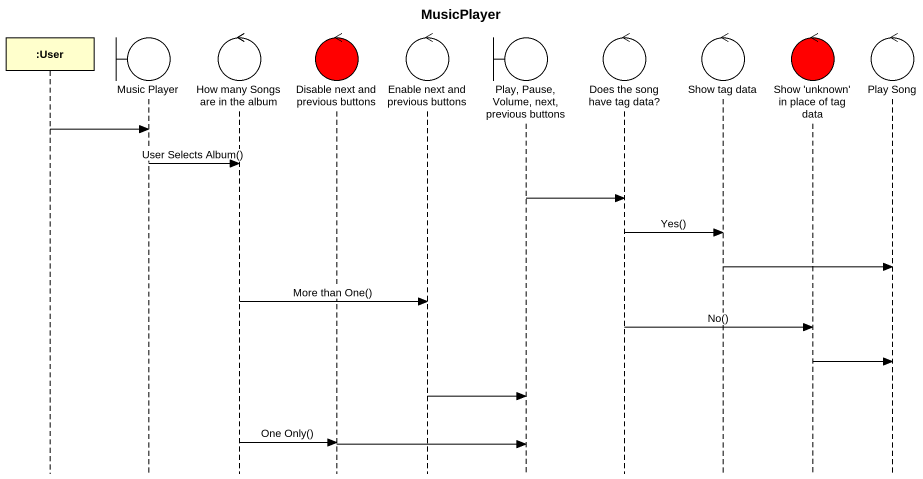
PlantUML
@startuml
title MusicPlayer
hide footbox
participant ":User" as User
boundary "Music Player" as Music_Player
control "How many Songs are in the album" as How_many_Songs_are_in_the
control "Disable next and previous buttons" as Disable_next_and_previous #FF0000
control "Enable next and previous buttons" as Enable_next_and_previous
boundary "Play, Pause, Volume, next, previous buttons" as Play_Pause_Volume_next
control "Does the song have tag data?" as Does_the_song_have_tag_data
control "Show tag data" as Show_tag_data
control "Show 'unknown' in place of tag data" as Show_unknown_in_place_of #FF0000
control "Play Song" as Play_Song

User -> Music_Player
Music_Player -> How_many_Songs_are_in_the : User Selects Album()
Play_Pause_Volume_next -> Does_the_song_have_tag_data
Does_the_song_have_tag_data -> Show_tag_data : Yes()
Show_tag_data -> Play_Song
How_many_Songs_are_in_the -> Enable_next_and_previous : More than One()
Does_the_song_have_tag_data -> Show_unknown_in_place_of : No()
Show_unknown_in_place_of -> Play_Song
Enable_next_and_previous -> Play_Pause_Volume_next
How_many_Songs_are_in_the -> Disable_next_and_previous : One Only()
Disable_next_and_previous -> Play_Pause_Volume_next
@enduml
